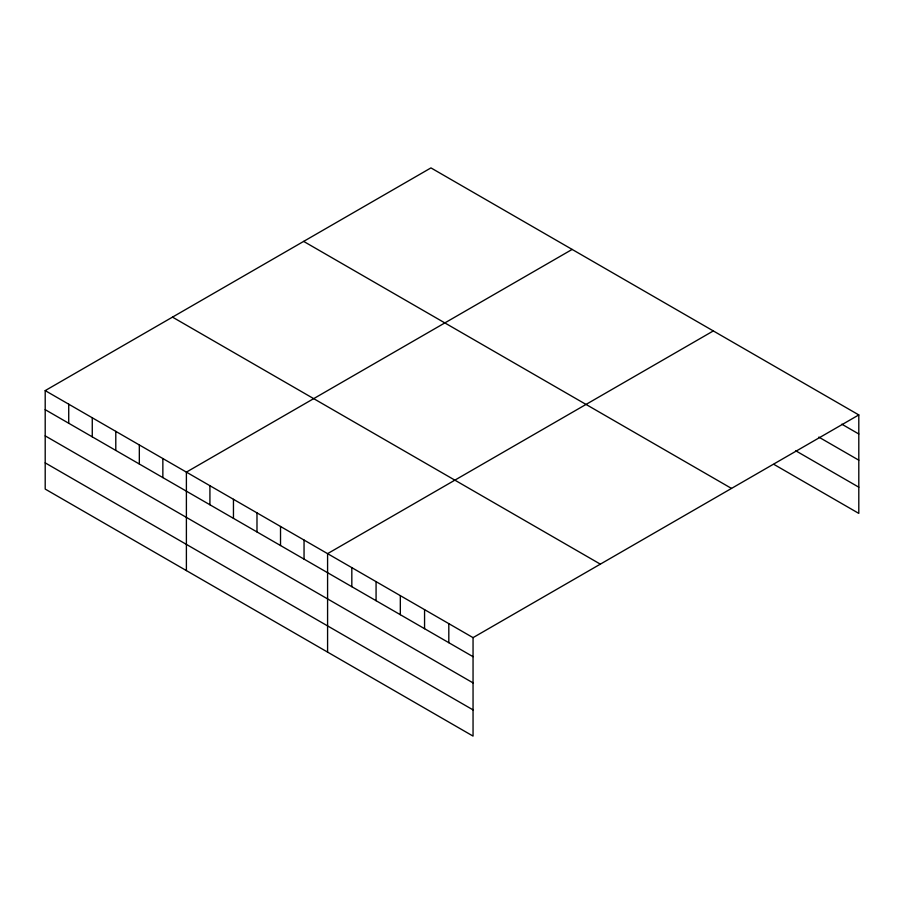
<?xml version="1.0" encoding="UTF-8"?>
<svg xmlns="http://www.w3.org/2000/svg" width="904" height="904" viewBox="0 0 904 904"><rect width="100%" height="100%" fill="white"/><g stroke="black" fill="none" stroke-linecap="round" stroke-linejoin="round"><path stroke-width="1.36" d="M773.937 464.396L858.8 513.393L858.8 414.925L430.948 167.907L45.2 390.607L45.2 489.075L473.052 736.093L473.052 637.636L45.2 390.607M572.142 249.425L186.393 472.125L186.393 570.593M713.324 330.932L327.587 553.643L327.587 652.112M473.052 637.636L858.8 414.925M841.827 424.179L858.8 433.988M818.798 437.095L858.8 460.181M795.757 450.791L858.8 487.188M303.654 241.402L731.505 488.42M172.494 317.123L600.346 564.141M45.2 409.67L473.052 656.688M45.2 435.875L473.052 682.893M45.2 462.871L473.052 709.889M448.813 623.636L448.813 642.687M424.564 609.635L424.564 628.698M400.325 595.634L400.325 614.697M376.075 581.645L376.075 600.697M351.825 567.644L351.825 586.696M304.049 540.061L304.049 559.113M280.522 526.467L280.522 545.53M256.985 512.884L256.985 531.947M233.458 499.302L233.458 518.365M209.92 485.719L209.92 504.771M162.856 458.543L162.856 477.606M139.329 444.96L139.329 464.012M115.791 431.366L115.791 450.429M92.264 417.784L92.264 436.847M68.727 404.201L68.727 423.253"/></g></svg>
